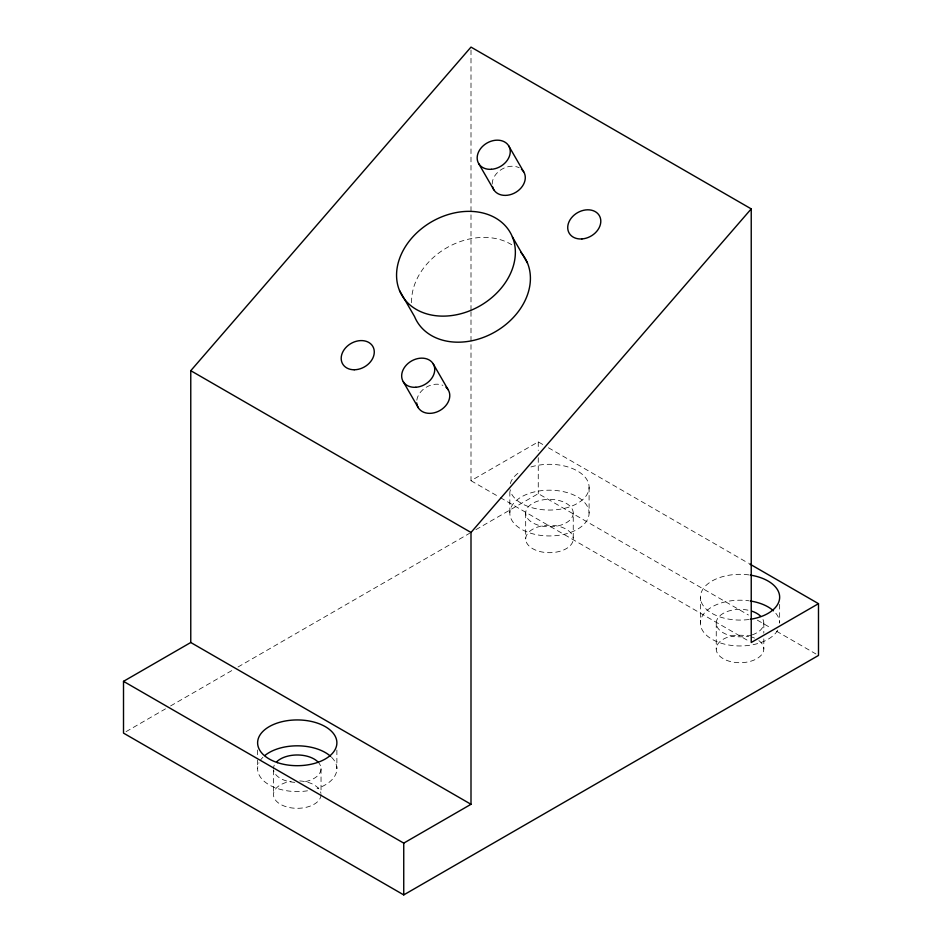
<?xml version="1.0" encoding="UTF-8"?>
<svg xmlns="http://www.w3.org/2000/svg" width="942" height="942" viewBox="0 0 942 942"><rect width="100%" height="100%" fill="white"/><g stroke="black" fill="none" stroke-linecap="round" stroke-linejoin="round"><path stroke-width="0.71" stroke-dasharray="4.71 3.53" d="M471 311.672L471 480.714L538.259 441.88L543.357 444.824M126.051 731.64L165.486 708.867M170.584 705.935L232.921 669.939M238.008 667.007L469.552 533.313M475.922 529.651L538.259 493.655L748.431 614.996M548.444 447.768L748.431 563.222M757.344 620.142L771.357 628.232M776.455 631.175L815.949 653.972M471 480.714L499.024 496.893M500.296 497.623L748.69 641.031M779.658 604.387L779.658 623.086A39.635 22.879 0 0 0 774.348 611.652M763.809 623.086L763.809 633.154M763.809 638.912L763.809 648.979M716.25 623.086L716.25 648.979M748.855 574.891A39.635 22.879 0 0 0 700.401 597.204L700.401 623.086M589.091 487.179L589.091 513.072A39.635 22.879 0 0 1 529.651 532.889A39.635 22.879 0 0 1 529.651 493.255A39.635 22.879 0 0 1 589.091 513.072M573.242 513.072A23.774 13.73 0 0 1 537.576 524.953A23.774 13.73 0 0 1 537.576 501.179A23.774 13.73 0 0 1 573.242 513.072L573.242 538.954A23.774 13.73 0 0 1 537.576 550.846A23.774 13.73 0 0 1 537.576 527.073A23.774 13.73 0 0 1 573.242 538.954M538.259 441.88L538.259 450.512M538.259 457.694L538.259 493.655M525.683 513.072L525.683 538.954M509.834 491.5L509.834 513.072M471 50.044L471 310.201M336.883 750.009L336.883 768.696M321.034 768.696L321.034 793.152M273.474 770.144L273.474 794.589M257.625 750.009L257.625 758.64M257.625 760.076L257.625 768.696M411.619 302.735A62.619 48.501 -30 0 1 447.521 247.346A62.619 48.501 -30 0 1 513.096 245.615M416.823 400.22A17.439 13.506 -30 0 1 442.905 385.36M492.207 184.055A17.439 13.506 -30 0 1 501.639 169.325A17.439 13.506 -30 0 1 519.23 167.77M321.034 794.589A23.774 13.73 0 0 1 299.32 808.26A23.774 13.73 0 0 1 273.839 796.967A23.774 13.73 0 0 1 291.102 781.33M299.733 780.93A23.774 13.73 0 0 1 320.939 793.399M758.887 640.619A23.774 13.73 0 0 1 747.371 662.038A23.774 13.73 0 0 1 716.25 648.614A23.774 13.73 0 0 1 748.549 636.156M751.916 637.086A23.774 13.73 0 0 1 754.507 638.087M748.855 619.506A39.635 22.879 0 0 1 700.401 597.204M530.935 466.961A39.635 22.879 0 0 1 586.572 479.137A39.635 22.879 0 0 1 558.571 509.445A39.635 22.879 0 0 1 510.046 489.569M510.328 483.599A39.635 22.879 0 0 1 520.255 471.718M317.843 761.842A23.774 13.73 0 0 1 303.406 781.966M294.775 782.355A23.774 13.73 0 0 1 273.569 769.897M273.474 768.696A23.774 13.73 0 0 1 274.287 765.151M331.572 757.262A39.635 22.879 0 0 1 317.065 788.513M307.516 790.797A39.635 22.879 0 0 1 258.968 762.784M260.251 760.5A39.635 22.879 0 0 1 262.936 757.262M762.996 619.53A23.774 13.73 0 0 1 751.916 634.979M750.833 635.32A23.774 13.73 0 0 1 716.285 623.804A23.774 13.73 0 0 1 748.549 610.275M777.727 630.151A39.635 22.879 0 0 1 728.92 645.046A39.635 22.879 0 0 1 701.672 617.328A39.635 22.879 0 0 1 748.855 600.784"/><path stroke-width="1.41" d="M190.767 642.503L190.767 370.689L471 47.1L751.233 208.888L751.233 642.503L818.492 603.669L818.492 655.444L403.741 894.9L123.508 733.111L123.508 681.337L190.767 642.503L471 804.291L471 532.477L751.233 208.888M123.508 681.337L403.741 843.125L471 804.291M749.702 563.964L818.492 603.669M190.767 370.689L471 532.477M508.645 145.751L523.681 171.809M478.783 163.755L493.82 189.801M512.401 236.925A62.619 48.501 -30 0 1 443.8 316.123A62.619 48.501 -30 0 1 411.689 238.173A62.619 48.501 -30 0 1 512.401 236.925L527.438 262.971M399.526 290.56L414.562 316.606A62.619 48.501 -30 0 0 496.752 330.913A62.619 48.501 -30 0 0 520.714 252.232M433.143 363.73L448.18 389.776M403.27 381.722L418.319 407.78M403.741 843.125L403.741 894.9M445.943 387.197A17.439 13.506 -30 0 1 440.361 410.253A17.439 13.506 -30 0 1 417.012 404.636M416.847 403.788A17.439 13.506 -30 0 1 416.741 402.917M521.444 169.23A17.439 13.506 -30 0 1 515.875 192.286A17.439 13.506 -30 0 1 492.525 186.669M750.279 575.103A39.635 22.879 0 0 1 779.658 597.204A39.635 22.879 0 0 1 750.279 619.306M276.665 761.842A23.774 13.73 0 0 1 317.843 761.842M264.784 755.578A39.635 22.879 0 0 1 330.689 756.414M751.916 611.193A23.774 13.73 0 0 1 760.618 616.221M750.279 600.984A39.635 22.879 0 0 1 773.453 610.805M354.216 369.77A17.439 13.506 -30 0 0 373.503 347.822A17.439 13.506 -30 0 0 345.502 347.951A17.439 13.506 -30 0 0 354.216 369.77M581.944 238.938A17.439 13.506 -30 0 0 599.607 216.118A17.439 13.506 -30 0 0 571.229 218.132A17.439 13.506 -30 0 0 581.944 238.938M277.443 762.631A39.635 22.879 0 0 0 336.883 742.814A39.635 22.879 0 0 0 277.443 722.997A39.635 22.879 0 0 0 277.443 762.631M415.869 387.268A17.439 13.506 -30 0 0 433.555 364.472A17.439 13.506 -30 0 0 405.19 366.438A17.439 13.506 -30 0 0 415.869 387.268M491.383 169.301A17.439 13.506 -30 0 0 509.069 146.493A17.439 13.506 -30 0 0 480.703 148.471A17.439 13.506 -30 0 0 491.383 169.301"/></g></svg>
